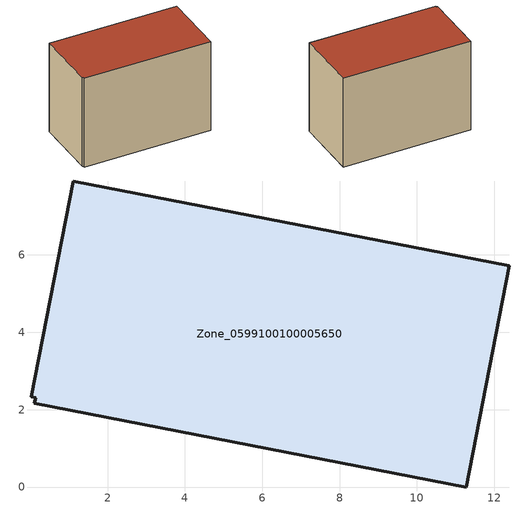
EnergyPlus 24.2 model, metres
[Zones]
Zone_0599100100005650
 floor ground (C_G): 0.1,2.17 0.14,2.31 0.03,2.33 1.11,7.91 12.39,5.72 11.28,0 z0
 wall outside (C_F): 11.28,0 12.39,5.72 1.11,7.91 0.03,2.33 0.14,2.31 0.1,2.17 11.28,0 z0:8.46
 roof outside (C_R): 0.14,2.31 0.1,2.17 11.28,0 12.39,5.72 1.11,7.91 0.03,2.33 z8.46
[BUILDING]
Pand.0599100100005650: North Axis=0; Terrain=City; Loads Convergence Tolerance Value=0.04; Temperature Convergence Tolerance Value=0.4; Solar Distribution=FullExterior; Maximum Number of Warmup Days=25; Minimum Number of Warmup Days=1
[Site:Location]
Rotterdam.The.Hague.AP_ZH_NLD Design_Conditions: Latitude=51.96; Longitude=4.45; Time Zone=1; Elevation=-4.5
[SITE:GROUNDTEMPERATURE:BUILDINGSURFACE]
18, 18, 18, 18, 18, 18, 18, 18, 18, 18, 18, 18
[MATERIAL] Thermal Absorptance=0.9; Solar Absorptance=0.7; Visible Absorptance=0.7
Name | Roughness | Thickness | Conductivity | Density | Specific Heat
G.TI.2006-2014 | MediumSmooth | 0.15 | 0.06 | 540 | 1210
F.TI.2006-2014 | Rough | 0.3 | 0.12 | 1920 | 840
R.TI.2006-2014 | MediumRough | 0.2 | 0.08 | 1500 | 1000
[CONSTRUCTION]
C_G: G.TI.2006-2014
C_F: F.TI.2006-2014
C_R: R.TI.2006-2014
[ZONE]
Zone_0599100100005650: Type=1; Multiplier=1; Ceiling Height=Autocalculate; Volume=Autocalculate; Floor Area=autocalculate; Part of Total Floor Area=Yes
[ZONEINFILTRATION:DESIGNFLOWRATE]
Infil_Zone_0599100100005650: Zone or ZoneList or Space or SpaceList=Zone_0599100100005650; Schedule=AlwaysOn; Design Flow Rate Calculation Method=Flow/Area; Flow Rate per Floor Area=0.0015; Constant Term Coefficient=1; Temperature Term Coefficient=0; Velocity Term Coefficient=0; Velocity Squared Term Coefficient=0
[HVACTEMPLATE:ZONE:IDEALLOADSAIRSYSTEM]
Zone_0599100100005650: Maximum Heating Supply Air Temperature=50; Minimum Cooling Supply Air Temperature=13; Maximum Heating Supply Air Humidity Ratio=0.0156; Minimum Cooling Supply Air Humidity Ratio=0.0077; Heating Limit=NoLimit; Cooling Limit=NoLimit; Dehumidification Control Type=ConstantSensibleHeatRatio; Cooling Sensible Heat Ratio=0.7; Dehumidification Setpoint=60; Humidification Control Type=None; Humidification Setpoint=30; Outdoor Air Method=None; Outdoor Air Flow Rate per Person=0.00944; Outdoor Air Flow Rate per Zone Floor Area=0; Outdoor Air Flow Rate per Zone=0; Demand Controlled Ventilation Type=None; Outdoor Air Economizer Type=NoEconomizer; Heat Recovery Type=None; Sensible Heat Recovery Effectiveness=0.7; Latent Heat Recovery Effectiveness=0.65
[ZONECONTROL:THERMOSTAT]
ThermostatControl_Zone_0599100100005650: Zone or ZoneList=Zone_0599100100005650; Control Type Schedule=DualSetpointControlType; Control 1=Thermostat_Zone_0599100100005650; Temperature Difference Between Cutout And Setpoint=0
[THERMOSTATSETPOINT:DUALSETPOINT]
Thermostat_Zone_0599100100005650: Heating Setpoint Temperature Schedule=HeatingSetpoint_Zone_0599100100005650; Cooling Setpoint Temperature Schedule=CoolingSetpoint_Zone_0599100100005650
[SCHEDULE:COMPACT]
HeatingSetpoint_Zone_0599100100005650: Through: 12/31, For: AllDays, Until: 24:00, 21
CoolingSetpoint_Zone_0599100100005650: Through: 12/31, For: AllDays, Until: 24:00, 24
DualSetpointControlType: Through: 12/31, For: AllDays, Until: 24:00, 4
AlwaysOn: Through: 12/31, For: AllDays, Until: 24:00, 1
